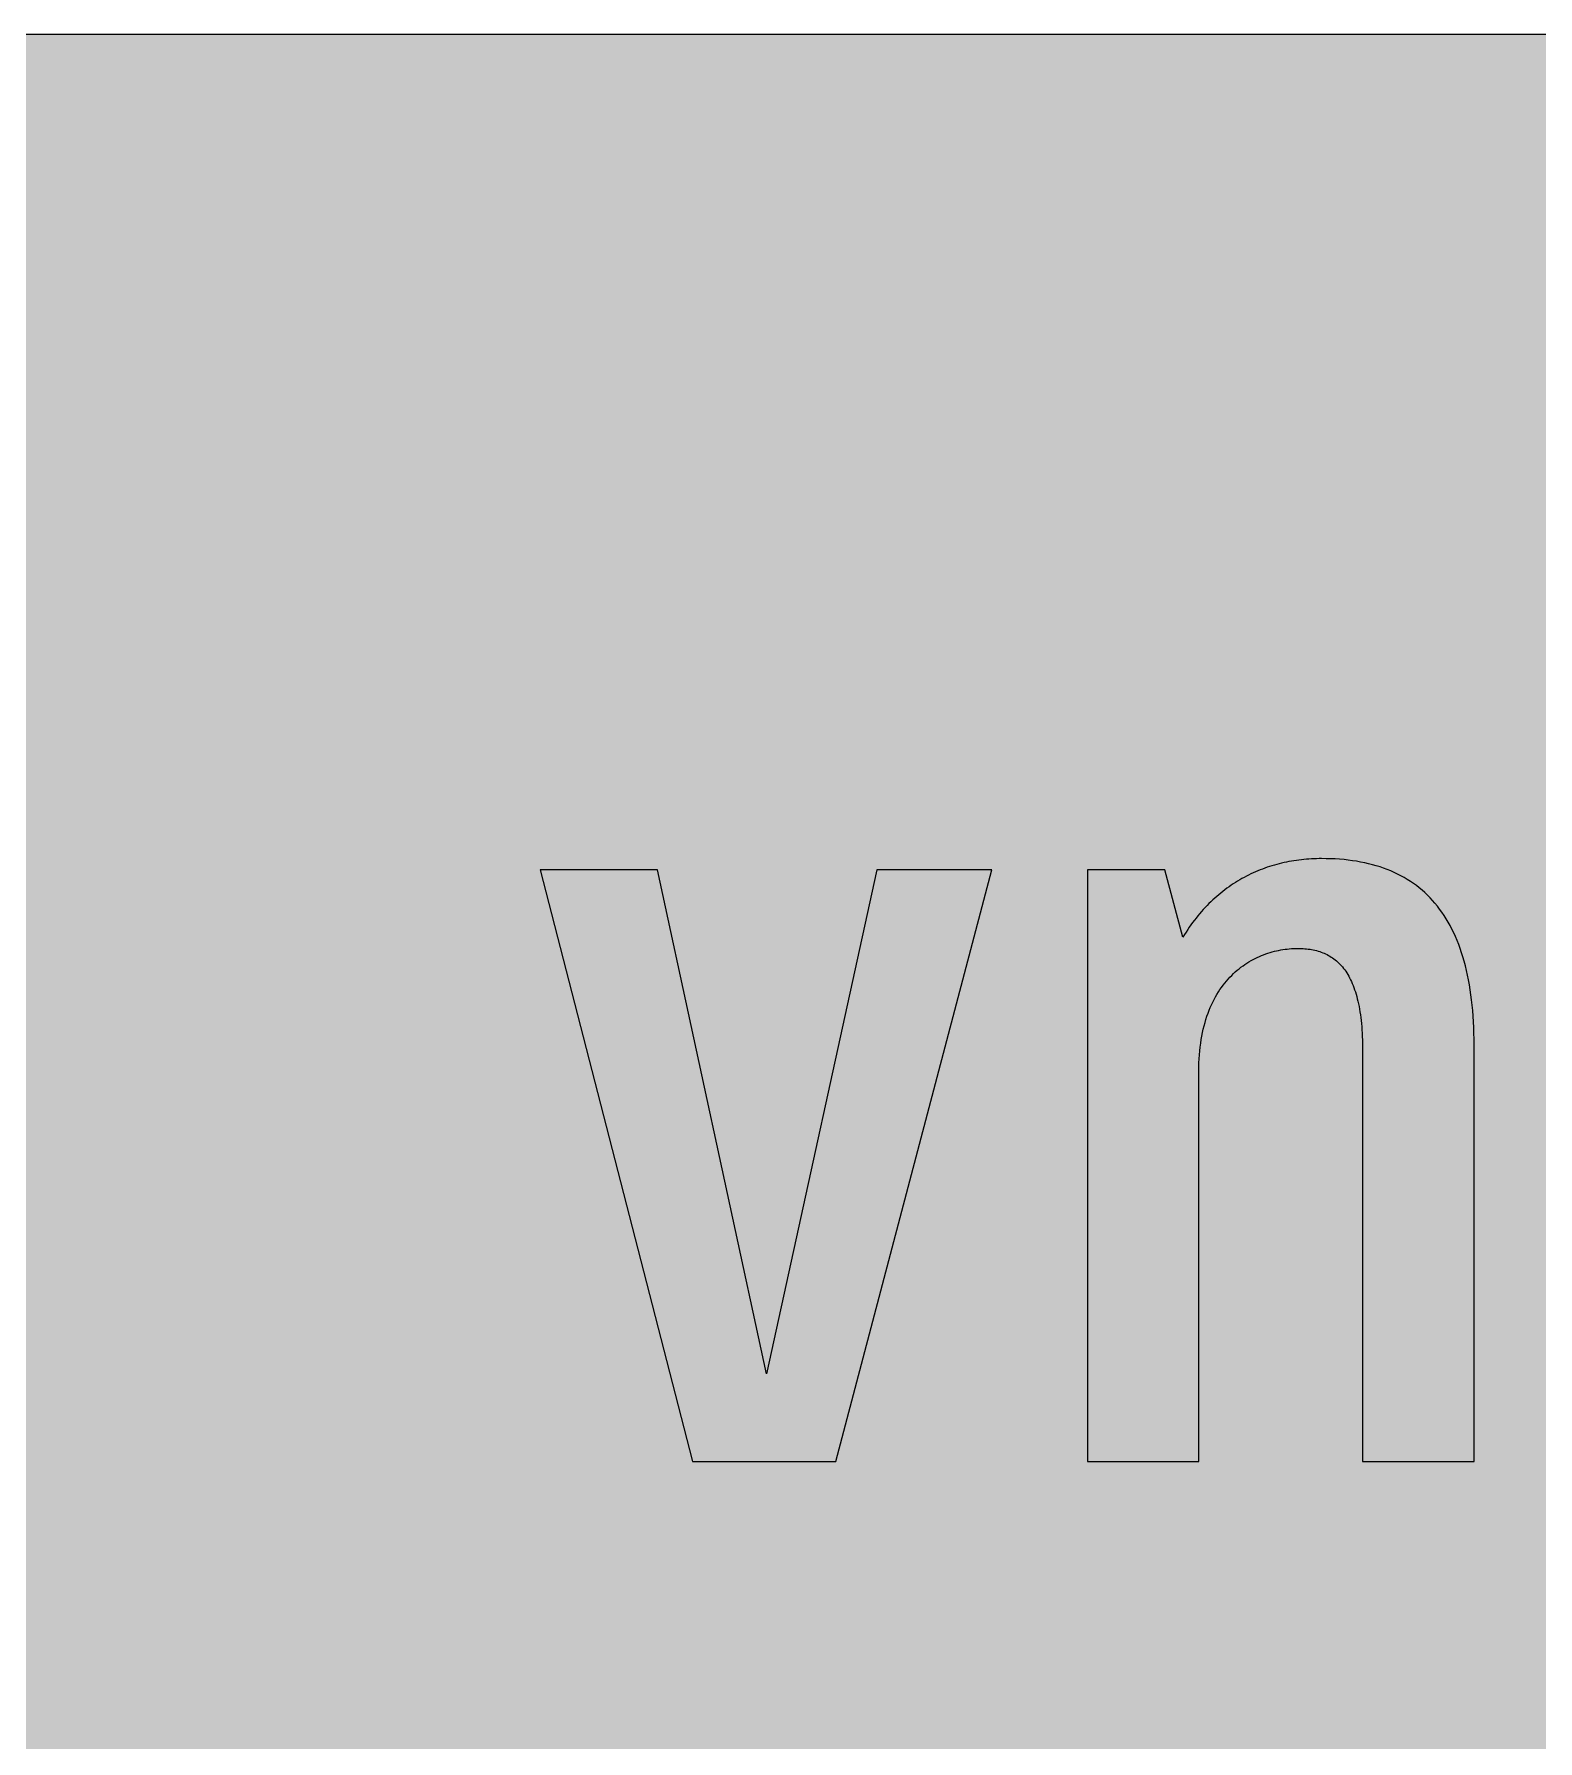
# Model space of a CAD drawing. Header units: millimetres. Extents: x 0 to 212, y 0 to 116.
# Drawn here: x 103.2 to 154.5, y 58.3 to 116.5 of the extents above; entities that cross this region are included whole.
import ezdxf

# ---------------------------------------------------------------- set-up
doc = ezdxf.new("R2010")
doc.units = ezdxf.units.MM

msp = doc.modelspace()

# ---------------------------------------------------------------- hatches: boundary and pattern name
for color, points in [(254, [(14.1633, 0.0536), (13.9878, 0.0533), (13.8125, 0.0559), (13.6373, 0.061), (13.462, 0.0686), (13.2893, 0.0787), (13.114, 0.0914), (12.9413, 0.1041), (12.7686, 0.1219), (12.5959, 0.1397), (12.4231, 0.16), (12.2504, 0.1829), (12.0777, 0.2057), (11.9075, 0.2337), (11.7373, 0.2616), (11.5672, 0.2921), (11.397, 0.3251), (11.2268, 0.3607), (11.0592, 0.3988), (10.8915, 0.4369), (10.7239, 0.4775), (10.5562, 0.5207), (10.3886, 0.5664), (10.2235, 0.6121), (10.0584, 0.6629), (9.8933, 0.7137), (9.7307, 0.7671), (9.5682, 0.8204), (9.4056, 0.8788), (9.2431, 0.9373), (9.083, 0.9982), (8.923, 1.0617), (8.763, 1.1252), (8.6055, 1.1938), (8.4455, 1.2624), (8.2906, 1.331), (8.1331, 1.4046), (7.9781, 1.4783), (7.8232, 1.5545), (7.6708, 1.6332), (7.5184, 1.7145), (7.366, 1.7958), (7.2161, 1.8796), (7.0663, 1.966), (6.919, 2.0523), (6.7716, 2.1438), (6.6243, 2.2352), (6.4795, 2.3266), (6.3348, 2.4232), (6.19, 2.5197), (6.0477, 2.6187), (5.908, 2.7178), (5.7683, 2.8194), (5.6286, 2.9235), (5.4915, 3.0302), (5.3543, 3.1369), (5.2197, 3.2461), (5.0851, 3.3579), (4.953, 3.4722), (4.8209, 3.5865), (4.6914, 3.7033), (4.5644, 3.8202), (4.4348, 3.9395), (4.3104, 4.0615), (4.1859, 4.1859), (4.0615, 4.3104), (3.9395, 4.4348), (3.8202, 4.5618), (3.7033, 4.6914), (3.5865, 4.8209), (3.4722, 4.953), (3.3579, 5.0851), (3.2487, 5.2197), (3.1369, 5.3543), (3.0302, 5.4915), (2.9235, 5.6286), (2.8194, 5.7683), (2.7178, 5.908), (2.6187, 6.0477), (2.5197, 6.19), (2.4232, 6.3348), (2.3266, 6.477), (2.2352, 6.6243), (2.1438, 6.7691), (2.0523, 6.919), (1.966, 7.0663), (1.8796, 7.2161), (1.7958, 7.366), (1.7145, 7.5184), (1.6332, 7.6708), (1.5545, 7.8232), (1.4783, 7.9781), (1.4046, 8.1331), (1.331, 8.2906), (1.2598, 8.4455), (1.1913, 8.603), (1.1252, 8.763), (1.0592, 8.923), (0.9982, 9.083), (0.9373, 9.2431), (0.8763, 9.4056), (0.8204, 9.5682), (0.7645, 9.7307), (0.7112, 9.8933), (0.6604, 10.0584), (0.6121, 10.2235), (0.5639, 10.3911), (0.5207, 10.5562), (0.4775, 10.7239), (0.4343, 10.8915), (0.3962, 11.0592), (0.3607, 11.2268), (0.3251, 11.397), (0.2921, 11.5672), (0.2616, 11.7373), (0.2311, 11.9075), (0.2057, 12.0802), (0.1803, 12.2504), (0.1575, 12.4231), (0.1372, 12.5959), (0.1194, 12.7686), (0.1041, 12.9413), (0.0889, 13.1166), (0.0787, 13.2893), (0.0686, 13.4645), (0.061, 13.6373), (0.0559, 13.8125), (0.0508, 13.9878), (0.0508, 14.163), (0.0522, 102.3592), (0.0508, 102.5322), (0.0559, 102.7074), (0.061, 102.8827), (0.0686, 103.058), (0.0787, 103.2307), (0.0889, 103.4059), (0.1041, 103.5787), (0.1194, 103.7514), (0.1372, 103.9241), (0.1575, 104.0968), (0.1803, 104.2695), (0.2057, 104.4423), (0.2311, 104.6124), (0.2616, 104.7826), (0.2921, 104.9528), (0.3251, 105.123), (0.3607, 105.2932), (0.3962, 105.4608), (0.4343, 105.6284), (0.4775, 105.7961), (0.5207, 105.9637), (0.5639, 106.1314), (0.6121, 106.2965), (0.6604, 106.4616), (0.7112, 106.6267), (0.7645, 106.7892), (0.8204, 106.9518), (0.8763, 107.1143), (0.9373, 107.2769), (0.9982, 107.4369), (1.0592, 107.5969), (1.1252, 107.757), (1.1913, 107.9144), (1.2598, 108.0745), (1.331, 108.2294), (1.4046, 108.3869), (1.4783, 108.5418), (1.5545, 108.6968), (1.6332, 108.8492), (1.7145, 109.0016), (1.7958, 109.154), (1.8796, 109.3038), (1.966, 109.4537), (2.0523, 109.601), (2.1438, 109.7483), (2.2352, 109.8956), (2.3266, 110.0404), (2.4232, 110.1852), (2.5197, 110.33), (2.6187, 110.4722), (2.7178, 110.6119), (2.8194, 110.7516), (2.9235, 110.8913), (3.0302, 111.0285), (3.1369, 111.1656), (3.2487, 111.3003), (3.3579, 111.4349), (3.4722, 111.567), (3.5865, 111.699), (3.7033, 111.8286), (3.8202, 111.9556), (3.9395, 112.0851), (4.0615, 112.2096), (4.1859, 112.334), (4.3104, 112.4585), (4.4348, 112.5804), (4.5644, 112.6998), (4.6914, 112.8166), (4.8209, 112.9335), (4.953, 113.0478), (5.0851, 113.1621), (5.2197, 113.2713), (5.3543, 113.3831), (5.4915, 113.4897), (5.6286, 113.5964), (5.7683, 113.7006), (5.908, 113.8022), (6.0477, 113.9012), (6.19, 114.0003), (6.3348, 114.0968), (6.4795, 114.1933), (6.6243, 114.2848), (6.7716, 114.3762), (6.919, 114.4676), (7.0663, 114.554), (7.2161, 114.6404), (7.366, 114.7242), (7.5184, 114.8055), (7.6708, 114.8867), (7.8232, 114.9655), (7.9781, 115.0417), (8.1331, 115.1153), (8.2906, 115.189), (8.4455, 115.2601), (8.6055, 115.3287), (8.763, 115.3947), (8.923, 115.4608), (9.083, 115.5217), (9.2431, 115.5827), (9.4056, 115.6437), (9.5682, 115.6995), (9.7307, 115.7554), (9.8933, 115.8088), (10.0584, 115.8596), (10.2235, 115.9078), (10.3886, 115.9561), (10.5562, 115.9993), (10.7239, 116.0424), (10.8915, 116.0856), (11.0592, 116.1237), (11.2268, 116.1593), (11.397, 116.1948), (11.5672, 116.2279), (11.7373, 116.2583), (11.9075, 116.2888), (12.0777, 116.3142), (12.2504, 116.3396), (12.4231, 116.3625), (12.5959, 116.3828), (12.7686, 116.4006), (12.9413, 116.4158), (13.114, 116.4311), (13.2893, 116.4412), (13.462, 116.4514), (13.6373, 116.459), (13.8125, 116.4641), (13.9878, 116.4692), (14.163, 116.4692), (197.6078, 116.4703), (197.7822, 116.4692), (197.9574, 116.4641), (198.1327, 116.459), (198.3054, 116.4514), (198.4807, 116.4412), (198.6534, 116.4311), (198.8287, 116.4158), (199.0014, 116.4006), (199.1741, 116.3828), (199.3468, 116.3625), (199.5195, 116.3396), (199.6897, 116.3142), (199.8624, 116.2888), (200.0326, 116.2583), (200.2028, 116.2279), (200.373, 116.1948), (200.5432, 116.1593), (200.7108, 116.1237), (200.8784, 116.0856), (201.0461, 116.0424), (201.2137, 115.9993), (201.3788, 115.9561), (201.5465, 115.9078), (201.7116, 115.8596), (201.8767, 115.8088), (202.0392, 115.7554), (202.2018, 115.6995), (202.3643, 115.6437), (202.5269, 115.5827), (202.6869, 115.5217), (202.8469, 115.4608), (203.007, 115.3947), (203.167, 115.3287), (203.3245, 115.2601), (203.4794, 115.189), (203.6369, 115.1153), (203.7918, 115.0417), (203.9468, 114.9655), (204.0992, 114.8867), (204.2516, 114.8055), (204.404, 114.7242), (204.5538, 114.6404), (204.7037, 114.554), (204.8535, 114.4676), (205.0009, 114.3762), (205.1456, 114.2848), (205.293, 114.1933), (205.4352, 114.0968), (205.58, 114.0003), (205.7222, 113.9012), (205.8619, 113.8022), (206.0016, 113.7006), (206.1413, 113.5964), (206.2785, 113.4897), (206.4156, 113.3831), (206.5503, 113.2713), (206.6849, 113.1621), (206.817, 113.0478), (206.949, 112.9335), (207.0786, 112.8166), (207.2081, 112.6998), (207.3351, 112.5804), (207.4596, 112.4585), (207.584, 112.334), (207.7085, 112.2096), (207.8304, 112.0851), (207.9498, 111.9556), (208.0666, 111.8286), (208.1835, 111.699), (208.2978, 111.567), (208.4121, 111.4349), (208.5238, 111.3003), (208.6331, 111.1656), (208.7397, 111.0285), (208.8464, 110.8913), (208.9506, 110.7516), (209.0522, 110.6119), (209.1512, 110.4722), (209.2503, 110.33), (209.3468, 110.1852), (209.4433, 110.0404), (209.5348, 109.8956), (209.6262, 109.7483), (209.7176, 109.601), (209.804, 109.4537), (209.8904, 109.3038), (209.9742, 109.154), (210.0555, 109.0016), (210.1367, 108.8492), (210.2155, 108.6968), (210.2917, 108.5418), (210.3653, 108.3869), (210.439, 108.2294), (210.5076, 108.0745), (210.5762, 107.9144), (210.6447, 107.757), (210.7082, 107.5969), (210.7717, 107.4369), (210.8327, 107.2769), (210.8911, 107.1143), (210.9495, 106.9518), (211.0029, 106.7892), (211.0562, 106.6267), (211.107, 106.4616), (211.1578, 106.2965), (211.2035, 106.1314), (211.2493, 105.9637), (211.2924, 105.7961), (211.3331, 105.6284), (211.3712, 105.4608), (211.4093, 105.2932), (211.4448, 105.123), (211.4779, 104.9528), (211.5083, 104.7826), (211.5363, 104.6124), (211.5642, 104.4423), (211.5871, 104.2695), (211.6099, 104.0968), (211.6303, 103.9241), (211.648, 103.7514), (211.6658, 103.5787), (211.6785, 103.4059), (211.6912, 103.2307), (211.7014, 103.058), (211.709, 102.8827), (211.7141, 102.7074), (211.7166, 102.5322), (211.7166, 102.3569), (211.7189, 14.1647), (211.7166, 13.9878), (211.7141, 13.8125), (211.709, 13.6373), (211.7014, 13.4645), (211.6912, 13.2893), (211.6785, 13.1166), (211.6658, 12.9413), (211.648, 12.7686), (211.6303, 12.5959), (211.6099, 12.4231), (211.5871, 12.2504), (211.5642, 12.0802), (211.5363, 11.9075), (211.5083, 11.7373), (211.4779, 11.5672), (211.4448, 11.397), (211.4093, 11.2268), (211.3712, 11.0592), (211.3331, 10.8915), (211.2924, 10.7239), (211.2493, 10.5562), (211.2035, 10.3911), (211.1578, 10.2235), (211.107, 10.0584), (211.0562, 9.8933), (211.0029, 9.7307), (210.9495, 9.5682), (210.8911, 9.4056), (210.8327, 9.2431), (210.7717, 9.083), (210.7082, 8.923), (210.6447, 8.763), (210.5762, 8.603), (210.5076, 8.4455), (210.439, 8.2906), (210.3653, 8.1331), (210.2917, 7.9781), (210.2155, 7.8232), (210.1367, 7.6708), (210.0555, 7.5184), (209.9742, 7.366), (209.8904, 7.2161), (209.804, 7.0663), (209.7176, 6.919), (209.6262, 6.7691), (209.5348, 6.6243), (209.4433, 6.477), (209.3468, 6.3348), (209.2503, 6.19), (209.1512, 6.0477), (209.0522, 5.908), (208.9506, 5.7683), (208.8464, 5.6286), (208.7397, 5.4915), (208.6331, 5.3543), (208.5238, 5.2197), (208.4121, 5.0851), (208.2978, 4.953), (208.1835, 4.8209), (208.0666, 4.6914), (207.9498, 4.5618), (207.8304, 4.4348), (207.7085, 4.3104), (207.584, 4.1859), (207.4596, 4.0615), (207.3351, 3.9395), (207.2081, 3.8202), (207.0786, 3.7033), (206.949, 3.5865), (206.817, 3.4722), (206.6849, 3.3579), (206.5503, 3.2461), (206.4156, 3.1369), (206.2785, 3.0302), (206.1413, 2.9235), (206.0016, 2.8194), (205.8619, 2.7178), (205.7222, 2.6187), (205.58, 2.5197), (205.4352, 2.4232), (205.293, 2.3266), (205.1456, 2.2352), (205.0009, 2.1438), (204.8535, 2.0523), (204.7037, 1.966), (204.5538, 1.8796), (204.404, 1.7958), (204.2516, 1.7145), (204.0992, 1.6332), (203.9468, 1.5545), (203.7918, 1.4783), (203.6369, 1.4046), (203.4794, 1.331), (203.3245, 1.2624), (203.167, 1.1938), (203.007, 1.1252), (202.8469, 1.0617), (202.6869, 0.9982), (202.5269, 0.9373), (202.3643, 0.8788), (202.2018, 0.8204), (202.0392, 0.7671), (201.8767, 0.7137), (201.7116, 0.6629), (201.5465, 0.6121), (201.3788, 0.5664), (201.2137, 0.5207), (201.0461, 0.4775), (200.8784, 0.4369), (200.7108, 0.3988), (200.5432, 0.3607), (200.373, 0.3251), (200.2028, 0.2921), (200.0326, 0.2616), (199.8624, 0.2337), (199.6897, 0.2057), (199.5195, 0.1829), (199.3468, 0.16), (199.1741, 0.1397), (199.0014, 0.1219), (198.8287, 0.1041), (198.6534, 0.0914), (198.4807, 0.0787), (198.3054, 0.0686), (198.1327, 0.061), (197.9574, 0.0559), (197.7822, 0.0533), (197.6069, 0.0533)]), (59, [(135.8251, 87.9655), (131.9057, 87.9655), (128.1409, 70.7743), (124.4163, 87.9655), (120.4186, 87.9655), (125.6192, 67.787), (130.5084, 67.787)]), (59, [(152.2786, 67.787), (152.2786, 81.9887), (152.2755, 82.1919), (152.273, 82.3951), (152.2654, 82.5932), (152.2552, 82.7888), (152.2451, 82.9793), (152.2298, 83.1672), (152.212, 83.3501), (152.1917, 83.5304), (152.1689, 83.7082), (152.146, 83.881), (152.1181, 84.0511), (152.0876, 84.2162), (152.0546, 84.3813), (152.019, 84.5388), (151.9809, 84.6963), (151.9403, 84.8487), (151.8971, 84.996), (151.8514, 85.1433), (151.8031, 85.2856), (151.7523, 85.4227), (151.699, 85.5599), (151.6405, 85.692), (151.5821, 85.819), (151.5212, 85.946), (151.4577, 86.0679), (151.3916, 86.1847), (151.323, 86.3016), (151.2519, 86.4133), (151.1783, 86.5226), (151.1021, 86.6267), (151.0233, 86.7283), (150.942, 86.8274), (150.8608, 86.9239), (150.7744, 87.0153), (150.6855, 87.1068), (150.5941, 87.1906), (150.5001, 87.2744), (150.4061, 87.3531), (150.307, 87.4319), (150.2054, 87.503), (150.1038, 87.5741), (149.9972, 87.6402), (149.8905, 87.7062), (149.7787, 87.7672), (149.667, 87.823), (149.5501, 87.8789), (149.4333, 87.9297), (149.3139, 87.978), (149.192, 88.0237), (149.0675, 88.0669), (148.9405, 88.1075), (148.811, 88.1431), (148.6789, 88.1761), (148.5443, 88.2066), (148.4071, 88.2345), (148.27, 88.2599), (148.1277, 88.2802), (147.9855, 88.3006), (147.8407, 88.3158), (147.6908, 88.3285), (147.541, 88.3387), (147.3886, 88.3463), (147.2336, 88.3488), (147.0762, 88.3514), (146.9898, 88.3514), (146.9034, 88.3488), (146.8145, 88.3463), (146.7282, 88.3412), (146.6418, 88.3361), (146.5555, 88.3285), (146.4716, 88.3209), (146.3853, 88.3133), (146.2989, 88.3031), (146.2151, 88.2904), (146.1287, 88.2777), (146.0449, 88.265), (145.9611, 88.2472), (145.8773, 88.232), (145.7935, 88.2142), (145.7096, 88.1939), (145.6284, 88.1736), (145.5445, 88.1532), (145.4633, 88.1304), (145.382, 88.105), (145.2982, 88.0796), (145.2194, 88.0542), (145.1381, 88.0237), (145.0569, 87.9958), (144.9781, 87.9653), (144.8994, 87.9323), (144.8206, 87.8992), (144.7419, 87.8637), (144.6632, 87.8281), (144.587, 87.79), (144.5108, 87.7519), (144.4346, 87.7113), (144.3584, 87.6706), (144.2822, 87.6275), (144.2085, 87.5817), (144.1348, 87.536), (144.0612, 87.4903), (143.9875, 87.442), (143.9164, 87.3912), (143.8453, 87.3404), (143.7742, 87.2871), (143.703, 87.2338), (143.6345, 87.1779), (143.5659, 87.1195), (143.4973, 87.061), (143.4287, 87.0026), (143.3627, 86.9417), (143.2966, 86.8782), (143.2306, 86.8147), (143.1671, 86.7486), (143.1011, 86.6826), (143.0376, 86.614), (142.9766, 86.5429), (142.9156, 86.4718), (142.8547, 86.3981), (142.7937, 86.3244), (142.7353, 86.2482), (142.6769, 86.1695), (142.6185, 86.0908), (142.5626, 86.012), (142.5067, 85.9282), (142.4508, 85.8444), (142.3975, 85.7606), (142.3441, 85.6742), (141.7228, 87.9655), (139.084, 87.9655), (139.084, 67.787), (142.8873, 67.787), (142.8873, 81.0958), (142.8877, 81.2394), (142.8902, 81.3841), (142.8979, 81.5238), (142.908, 81.661), (142.9182, 81.7931), (142.9334, 81.9252), (142.9512, 82.0522), (142.969, 82.1766), (142.9893, 82.2985), (143.0147, 82.4179), (143.0401, 82.5348), (143.068, 82.6491), (143.0985, 82.7608), (143.1315, 82.8675), (143.1646, 82.9742), (143.2001, 83.0758), (143.2382, 83.1774), (143.2789, 83.2739), (143.3195, 83.3679), (143.3652, 83.4593), (143.4084, 83.5508), (143.4567, 83.6371), (143.5049, 83.7209), (143.5557, 83.8022), (143.6065, 83.8835), (143.6599, 83.9597), (143.7157, 84.0334), (143.7716, 84.1045), (143.8275, 84.1756), (143.8859, 84.2416), (143.9469, 84.3077), (144.0078, 84.3686), (144.0688, 84.4296), (144.1323, 84.488), (144.1958, 84.5439), (144.2618, 84.5972), (144.3253, 84.648), (144.3939, 84.6988), (144.46, 84.7446), (144.5285, 84.7903), (144.5971, 84.8309), (144.6682, 84.8716), (144.7368, 84.9122), (144.8079, 84.9478), (144.8791, 84.9833), (144.9527, 85.0138), (145.0238, 85.0443), (145.0975, 85.0748), (145.1686, 85.1002), (145.2423, 85.1256), (145.3159, 85.1484), (145.3896, 85.1687), (145.4633, 85.1891), (145.5369, 85.2068), (145.608, 85.2221), (145.6817, 85.2348), (145.7554, 85.2475), (145.829, 85.2576), (145.9027, 85.2678), (145.9738, 85.2729), (146.0475, 85.2805), (146.1186, 85.283), (146.1922, 85.2856), (146.2634, 85.2856), (146.3243, 85.2856), (146.3853, 85.2856), (146.4437, 85.2805), (146.5047, 85.278), (146.5631, 85.2729), (146.6215, 85.2653), (146.6799, 85.2576), (146.7358, 85.2475), (146.7917, 85.2373), (146.8476, 85.2246), (146.9009, 85.2119), (146.9568, 85.1967), (147.0101, 85.1814), (147.0609, 85.1637), (147.1143, 85.1433), (147.1651, 85.123), (147.2133, 85.1002), (147.2641, 85.0773), (147.3124, 85.0519), (147.3606, 85.024), (147.4064, 84.9935), (147.4521, 84.963), (147.4978, 84.9325), (147.541, 84.897), (147.5842, 84.8614), (147.6273, 84.8233), (147.668, 84.7852), (147.7086, 84.742), (147.7493, 84.6988), (147.7874, 84.6557), (147.8255, 84.6074), (147.8636, 84.5591), (147.8991, 84.5083), (147.9347, 84.455), (147.9677, 84.3991), (148.0007, 84.3432), (148.0312, 84.2823), (148.0642, 84.2213), (148.0922, 84.1578), (148.1226, 84.0918), (148.1506, 84.0232), (148.176, 83.9546), (148.2014, 83.881), (148.2268, 83.8073), (148.2496, 83.7311), (148.2725, 83.6498), (148.2928, 83.5685), (148.3131, 83.4847), (148.3335, 83.3984), (148.3512, 83.3095), (148.3665, 83.218), (148.3817, 83.124), (148.397, 83.0275), (148.4097, 82.9285), (148.4224, 82.8269), (148.4325, 82.7227), (148.4427, 82.616), (148.4503, 82.5068), (148.4579, 82.3951), (148.463, 82.2808), (148.4681, 82.1639), (148.4706, 82.042), (148.4732, 81.9201), (148.4732, 81.7931), (148.4753, 67.787)])]:
    msp.add_hatch(color=color).paths.add_polyline_path(points)
h = msp.add_hatch(color=59)
h.paths.add_polyline_path([(14.1633, 3.5814), (13.8887, 3.5839), (13.6169, 3.5941), (13.3477, 3.6119), (13.081, 3.6347), (12.8143, 3.6652), (12.5501, 3.7008), (12.2885, 3.7465), (12.0294, 3.7948), (11.7729, 3.8506), (11.5164, 3.9141), (11.2649, 3.9827), (11.016, 4.0564), (10.7671, 4.1351), (10.5232, 4.2215), (10.2819, 4.3129), (10.0432, 4.412), (9.8069, 4.5161), (9.5733, 4.6228), (9.3447, 4.7371), (9.1186, 4.8565), (8.8951, 4.9809), (8.6741, 5.113), (8.4582, 5.2476), (8.2448, 5.3873), (8.0366, 5.5321), (7.8308, 5.682), (7.6276, 5.8369), (7.4295, 5.9969), (7.2365, 6.1595), (7.046, 6.3297), (6.8605, 6.5024), (6.6777, 6.6802), (6.5024, 6.8605), (6.3271, 7.046), (6.1595, 7.2365), (5.9969, 7.432), (5.8369, 7.6302), (5.682, 7.8308), (5.5321, 8.0366), (5.3873, 8.2448), (5.2451, 8.4582), (5.1105, 8.6741), (4.9809, 8.8951), (4.8565, 9.1186), (4.7371, 9.3447), (4.6228, 9.5758), (4.5136, 9.8069), (4.4094, 10.0432), (4.3129, 10.2819), (4.2215, 10.5232), (4.1351, 10.7696), (4.0538, 11.016), (3.9802, 11.2649), (3.9116, 11.5189), (3.8506, 11.7729), (3.7948, 12.0294), (3.744, 12.2911), (3.7008, 12.5527), (3.6627, 12.8143), (3.6322, 13.081), (3.6093, 13.3502), (3.5916, 13.6195), (3.5814, 13.8913), (3.5789, 14.163), (3.58, 102.3592), (3.5814, 102.6312), (3.5916, 102.903), (3.6093, 103.1723), (3.6322, 103.439), (3.6627, 103.7057), (3.7008, 103.9698), (3.744, 104.2314), (3.7948, 104.4905), (3.8506, 104.7471), (3.9116, 105.0036), (3.9802, 105.2551), (4.0538, 105.504), (4.1351, 105.7529), (4.2215, 105.9967), (4.3129, 106.238), (4.4094, 106.4768), (4.5136, 106.713), (4.6228, 106.9467), (4.7371, 107.1753), (4.8565, 107.4014), (4.9809, 107.6249), (5.1105, 107.8459), (5.2451, 108.0618), (5.3873, 108.2751), (5.5321, 108.4834), (5.682, 108.6891), (5.8369, 108.8923), (5.9969, 109.0905), (6.1595, 109.2835), (6.3271, 109.474), (6.5024, 109.6594), (6.6777, 109.8423), (6.8605, 110.0176), (7.046, 110.1928), (7.2365, 110.3605), (7.4295, 110.523), (7.6276, 110.683), (7.8308, 110.838), (8.0366, 110.9878), (8.2448, 111.1326), (8.4582, 111.2749), (8.6741, 111.4095), (8.8951, 111.539), (9.1186, 111.6635), (9.3447, 111.7829), (9.5733, 111.8972), (9.8069, 112.0064), (10.0432, 112.1105), (10.2819, 112.207), (10.5232, 112.2985), (10.7671, 112.3848), (11.016, 112.4661), (11.2649, 112.5398), (11.5164, 112.6084), (11.7729, 112.6693), (12.0294, 112.7252), (12.2885, 112.776), (12.5501, 112.8192), (12.8143, 112.8573), (13.081, 112.8878), (13.3477, 112.9106), (13.6169, 112.9284), (13.8887, 112.9386), (14.163, 112.9411), (197.6078, 112.9425), (197.8787, 112.9386), (198.1505, 112.9284), (198.4197, 112.9106), (198.689, 112.8878), (198.9557, 112.8573), (199.2173, 112.8192), (199.4789, 112.776), (199.7405, 112.7252), (199.9971, 112.6693), (200.2511, 112.6084), (200.5051, 112.5398), (200.754, 112.4661), (201.0004, 112.3848), (201.2467, 112.2985), (201.488, 112.207), (201.7268, 112.1105), (201.963, 112.0064), (202.1942, 111.8972), (202.4253, 111.7829), (202.6514, 111.6635), (202.8749, 111.539), (203.0959, 111.4095), (203.3118, 111.2749), (203.5251, 111.1326), (203.7334, 110.9878), (203.9391, 110.838), (204.1398, 110.683), (204.3379, 110.523), (204.5335, 110.3605), (204.724, 110.1928), (204.9094, 110.0176), (205.0898, 109.8423), (205.2676, 109.6594), (205.4403, 109.474), (205.6105, 109.2835), (205.773, 109.0905), (205.933, 108.8923), (206.088, 108.6891), (206.2378, 108.4834), (206.3826, 108.2751), (206.5223, 108.0618), (206.6569, 107.8459), (206.789, 107.6249), (206.9135, 107.4014), (207.0329, 107.1753), (207.1472, 106.9467), (207.2538, 106.713), (207.358, 106.4768), (207.457, 106.238), (207.5485, 105.9967), (207.6348, 105.7529), (207.7136, 105.504), (207.7872, 105.2551), (207.8558, 105.0036), (207.9193, 104.7471), (207.9752, 104.4905), (208.0235, 104.2314), (208.0692, 103.9698), (208.1047, 103.7057), (208.1352, 103.439), (208.1581, 103.1723), (208.1759, 102.903), (208.186, 102.6312), (208.1911, 102.3569), (208.1911, 14.1647), (208.186, 13.8913), (208.1759, 13.6195), (208.1581, 13.3502), (208.1352, 13.081), (208.1047, 12.8143), (208.0692, 12.5527), (208.0235, 12.2911), (207.9752, 12.0294), (207.9193, 11.7729), (207.8558, 11.5189), (207.7872, 11.2649), (207.7136, 11.016), (207.6348, 10.7696), (207.5485, 10.5232), (207.457, 10.2819), (207.358, 10.0432), (207.2538, 9.8069), (207.1472, 9.5758), (207.0329, 9.3447), (206.9135, 9.1186), (206.789, 8.8951), (206.6569, 8.6741), (206.5223, 8.4582), (206.3826, 8.2448), (206.2378, 8.0366), (206.088, 7.8308), (205.933, 7.6302), (205.773, 7.432), (205.6105, 7.2365), (205.4403, 7.046), (205.2676, 6.8605), (205.0898, 6.6802), (204.9094, 6.5024), (204.724, 6.3297), (204.5335, 6.1595), (204.3379, 5.9969), (204.1398, 5.8369), (203.9391, 5.682), (203.7334, 5.5321), (203.5251, 5.3873), (203.3118, 5.2476), (203.0959, 5.113), (202.8749, 4.9809), (202.6514, 4.8565), (202.4253, 4.7371), (202.1942, 4.6228), (201.963, 4.5161), (201.7268, 4.412), (201.488, 4.3129), (201.2467, 4.2215), (201.0004, 4.1351), (200.754, 4.0564), (200.5051, 3.9827), (200.2511, 3.9141), (199.9971, 3.8506), (199.7405, 3.7948), (199.4789, 3.7465), (199.2173, 3.7008), (198.9557, 3.6652), (198.689, 3.6347), (198.4197, 3.6119), (198.1505, 3.5941), (197.8787, 3.5839), (197.6069, 3.5789)])
h.paths.add_polyline_path([(14.1633, 8.8731), (14.0259, 8.8748), (13.8887, 8.8798), (13.7541, 8.8875), (13.622, 8.9002), (13.4874, 8.9154), (13.3553, 8.9332), (13.2258, 8.9535), (13.0962, 8.9789), (12.9667, 9.0068), (12.8397, 9.0373), (12.7127, 9.0729), (12.5882, 9.1084), (12.4663, 9.1491), (12.3419, 9.1923), (12.2225, 9.238), (12.1031, 9.2888), (11.9837, 9.3396), (11.8694, 9.3929), (11.7526, 9.4513), (11.6408, 9.5098), (11.5291, 9.5733), (11.4198, 9.6368), (11.3106, 9.7053), (11.2039, 9.7765), (11.0998, 9.8476), (10.9957, 9.9238), (10.8966, 10), (10.7975, 10.0787), (10.6985, 10.1625), (10.6045, 10.2464), (10.5105, 10.3327), (10.4216, 10.4216), (10.3327, 10.5131), (10.2464, 10.6045), (10.16, 10.701), (10.0787, 10.7975), (10, 10.8966), (9.9212, 10.9982), (9.8476, 11.0998), (9.7739, 11.2039), (9.7053, 11.3106), (9.6368, 11.4198), (9.5707, 11.5291), (9.5098, 11.6408), (9.4488, 11.7551), (9.3929, 11.8694), (9.337, 11.9863), (9.2862, 12.1031), (9.238, 12.2225), (9.1923, 12.3444), (9.1491, 12.4663), (9.1084, 12.5908), (9.0703, 12.7152), (9.0373, 12.8397), (9.0068, 12.9692), (8.9789, 13.0962), (8.9535, 13.2258), (8.9306, 13.3579), (8.9129, 13.4899), (8.8976, 13.622), (8.8849, 13.7566), (8.8773, 13.8913), (8.8722, 14.0259), (8.8697, 14.163), (8.8717, 102.3592), (8.8722, 102.4941), (8.8773, 102.6312), (8.8849, 102.7659), (8.8976, 102.8979), (8.9129, 103.0326), (8.9306, 103.1646), (8.9535, 103.2942), (8.9789, 103.4237), (9.0068, 103.5533), (9.0373, 103.6803), (9.0703, 103.8073), (9.1084, 103.9317), (9.1491, 104.0536), (9.1923, 104.1781), (9.238, 104.2975), (9.2862, 104.4169), (9.337, 104.5362), (9.3929, 104.6505), (9.4488, 104.7674), (9.5098, 104.8791), (9.5707, 104.9909), (9.6368, 105.1001), (9.7053, 105.2093), (9.7739, 105.316), (9.8476, 105.4202), (9.9212, 105.5243), (10, 105.6234), (10.0787, 105.7224), (10.16, 105.8215), (10.2464, 105.9155), (10.3327, 106.0094), (10.4216, 106.0983), (10.5105, 106.1872), (10.6045, 106.2736), (10.6985, 106.36), (10.7975, 106.4412), (10.8966, 106.52), (10.9957, 106.5987), (11.0998, 106.6724), (11.2039, 106.746), (11.3106, 106.8146), (11.4198, 106.8832), (11.5291, 106.9492), (11.6408, 107.0102), (11.7526, 107.0712), (11.8694, 107.127), (11.9837, 107.1829), (12.1031, 107.2337), (12.2225, 107.282), (12.3419, 107.3277), (12.4663, 107.3709), (12.5882, 107.4115), (12.7127, 107.4496), (12.8397, 107.4826), (12.9667, 107.5131), (13.0962, 107.5411), (13.2258, 107.5665), (13.3553, 107.5893), (13.4874, 107.6071), (13.622, 107.6223), (13.7541, 107.635), (13.8887, 107.6427), (14.0259, 107.6477), (14.163, 107.6503), (197.6078, 107.6508), (197.7441, 107.6477), (197.8787, 107.6427), (198.0133, 107.635), (198.1479, 107.6223), (198.28, 107.6071), (198.4121, 107.5893), (198.5442, 107.5665), (198.6737, 107.5411), (198.8007, 107.5131), (198.9303, 107.4826), (199.0547, 107.4496), (199.1792, 107.4115), (199.3036, 107.3709), (199.4256, 107.3277), (199.5475, 107.282), (199.6669, 107.2337), (199.7837, 107.1829), (199.9005, 107.127), (200.0148, 107.0712), (200.1291, 107.0102), (200.2409, 106.9492), (200.3501, 106.8832), (200.4593, 106.8146), (200.566, 106.746), (200.6702, 106.6724), (200.7718, 106.5987), (200.8734, 106.52), (200.9724, 106.4412), (201.0689, 106.36), (201.1655, 106.2736), (201.2569, 106.1872), (201.3483, 106.0983), (201.4372, 106.0094), (201.5236, 105.9155), (201.6074, 105.8215), (201.6912, 105.7224), (201.77, 105.6234), (201.8462, 105.5243), (201.9224, 105.4202), (201.9935, 105.316), (202.0646, 105.2093), (202.1332, 105.1001), (202.1967, 104.9909), (202.2602, 104.8791), (202.3186, 104.7674), (202.377, 104.6505), (202.4304, 104.5362), (202.4812, 104.4169), (202.532, 104.2975), (202.5777, 104.1781), (202.6209, 104.0536), (202.6615, 103.9317), (202.6971, 103.8073), (202.7326, 103.6803), (202.7631, 103.5533), (202.7911, 103.4237), (202.8165, 103.2942), (202.8368, 103.1646), (202.8546, 103.0326), (202.8698, 102.8979), (202.8825, 102.7659), (202.8901, 102.6312), (202.8952, 102.4941), (202.8977, 102.3569), (202.8994, 14.1647), (202.8952, 14.0259), (202.8901, 13.8913), (202.8825, 13.7566), (202.8698, 13.622), (202.8546, 13.4899), (202.8368, 13.3579), (202.8165, 13.2258), (202.7911, 13.0962), (202.7631, 12.9692), (202.7326, 12.8397), (202.6971, 12.7152), (202.6615, 12.5908), (202.6209, 12.4663), (202.5777, 12.3444), (202.532, 12.2225), (202.4812, 12.1031), (202.4304, 11.9863), (202.377, 11.8694), (202.3186, 11.7551), (202.2602, 11.6408), (202.1967, 11.5291), (202.1332, 11.4198), (202.0646, 11.3106), (201.9935, 11.2039), (201.9224, 11.0998), (201.8462, 10.9982), (201.77, 10.8966), (201.6912, 10.7975), (201.6074, 10.701), (201.5236, 10.6045), (201.4372, 10.5131), (201.3483, 10.4216), (201.2569, 10.3327), (201.1655, 10.2464), (201.0689, 10.1625), (200.9724, 10.0787), (200.8734, 10), (200.7718, 9.9238), (200.6702, 9.8476), (200.566, 9.7765), (200.4593, 9.7053), (200.3501, 9.6368), (200.2409, 9.5733), (200.1291, 9.5098), (200.0148, 9.4513), (199.9005, 9.3929), (199.7837, 9.3396), (199.6669, 9.2888), (199.5475, 9.238), (199.4256, 9.1923), (199.3036, 9.1491), (199.1792, 9.1084), (199.0547, 9.0729), (198.9303, 9.0373), (198.8007, 9.0068), (198.6737, 8.9789), (198.5442, 8.9535), (198.4121, 8.9332), (198.28, 8.9154), (198.1479, 8.9002), (198.0133, 8.8875), (197.8787, 8.8798), (197.7441, 8.8748), (197.6069, 8.8722)], flags=16)
h = msp.add_hatch(color=59)
h.paths.add_polyline_path([(118.0123, 76.5951), (118.0123, 78.807), (118.0109, 79.0905), (118.0059, 79.3725), (118.0008, 79.6493), (117.9906, 79.9236), (117.9805, 80.1929), (117.9678, 80.457), (117.95, 80.7187), (117.9322, 80.9752), (117.9093, 81.2292), (117.8865, 81.4781), (117.8585, 81.722), (117.8281, 81.9633), (117.795, 82.1995), (117.7595, 82.4332), (117.7214, 82.6592), (117.6807, 82.8827), (117.6376, 83.1037), (117.5893, 83.3196), (117.5385, 83.5304), (117.4852, 83.7362), (117.4293, 83.9394), (117.3683, 84.1375), (117.3048, 84.3305), (117.2388, 84.521), (117.1702, 84.7065), (117.0965, 84.8868), (117.0229, 85.0621), (116.9416, 85.2348), (116.8603, 85.4024), (116.774, 85.565), (116.6825, 85.7225), (116.5911, 85.8774), (116.4946, 86.0273), (116.393, 86.172), (116.2888, 86.3117), (116.1821, 86.4489), (116.0704, 86.581), (115.9561, 86.708), (115.8367, 86.8299), (115.7122, 86.9467), (115.5878, 87.061), (115.4557, 87.1703), (115.3211, 87.2719), (115.1839, 87.3709), (115.0417, 87.4674), (114.8944, 87.5563), (114.7445, 87.6427), (114.5896, 87.7214), (114.4321, 87.7976), (114.2695, 87.8688), (114.1019, 87.9348), (113.9317, 87.9958), (113.7564, 88.0516), (113.5761, 88.105), (113.3907, 88.1507), (113.2027, 88.1913), (113.0097, 88.2294), (112.8116, 88.2625), (112.6109, 88.2879), (112.4026, 88.3107), (112.1918, 88.3285), (111.9759, 88.3412), (111.7575, 88.3488), (111.5314, 88.3514), (111.3104, 88.3488), (111.092, 88.3412), (110.8786, 88.3285), (110.6678, 88.3133), (110.4595, 88.2904), (110.2563, 88.2625), (110.0582, 88.232), (109.8626, 88.1939), (109.6696, 88.1532), (109.4816, 88.105), (109.2987, 88.0542), (109.1184, 87.9983), (108.9406, 87.9348), (108.7679, 87.8688), (108.5977, 87.7951), (108.4326, 87.7189), (108.27, 87.6351), (108.1126, 87.5462), (107.9576, 87.4547), (107.8052, 87.3557), (107.6579, 87.2515), (107.5131, 87.1423), (107.3734, 87.028), (107.2363, 86.9086), (107.1016, 86.7842), (106.9721, 86.6546), (106.8476, 86.5175), (106.7232, 86.3752), (106.6038, 86.2305), (106.4895, 86.0781), (106.3777, 85.9206), (106.2685, 85.7555), (106.1618, 85.5878), (106.0602, 85.4126), (105.9637, 85.2348), (105.8697, 85.0494), (105.7783, 84.8563), (105.6894, 84.6607), (105.6056, 84.4575), (105.5243, 84.2493), (105.4456, 84.0359), (105.3719, 83.8175), (105.3008, 83.5914), (105.2347, 83.3603), (105.1712, 83.124), (105.1103, 82.8802), (105.0519, 82.6313), (104.9985, 82.3773), (104.9477, 82.1157), (104.902, 81.849), (104.8588, 81.5772), (104.8182, 81.3003), (104.7801, 81.0158), (104.7445, 80.7237), (104.714, 80.4291), (104.6886, 80.1268), (104.6632, 79.817), (104.6429, 79.5045), (104.6251, 79.182), (104.6099, 78.8568), (104.5997, 78.5241), (104.5921, 78.1837), (104.587, 77.8383), (104.5845, 77.4878), (104.587, 77.0992), (104.5947, 76.7207), (104.6099, 76.3524), (104.6277, 75.9917), (104.6505, 75.6412), (104.681, 75.3008), (104.714, 74.9706), (104.7521, 74.6455), (104.7953, 74.3331), (104.8436, 74.0283), (104.8969, 73.7311), (104.9528, 73.4441), (105.0163, 73.1647), (105.0823, 72.8929), (105.1509, 72.6288), (105.2271, 72.3748), (105.3059, 72.1258), (105.3871, 71.8871), (105.4735, 71.6559), (105.5649, 71.4324), (105.6589, 71.2165), (105.758, 71.0057), (105.8596, 70.805), (105.9637, 70.6095), (106.0729, 70.424), (106.1847, 70.2437), (106.299, 70.0684), (106.4184, 69.9008), (106.5403, 69.7408), (106.6648, 69.5884), (106.7918, 69.4411), (106.9238, 69.2988), (107.0559, 69.1642), (107.1931, 69.0347), (107.3302, 68.9102), (107.4725, 68.7934), (107.6147, 68.6816), (107.762, 68.5749), (107.9094, 68.4759), (108.0592, 68.3793), (108.2116, 68.2879), (108.3666, 68.2041), (108.524, 68.1228), (108.6815, 68.0491), (108.8415, 67.978), (109.0041, 67.912), (109.1667, 67.851), (109.3318, 67.7951), (109.4994, 67.7418), (109.667, 67.6935), (109.8347, 67.6504), (110.0049, 67.6097), (110.1776, 67.5742), (110.3503, 67.5411), (110.523, 67.5132), (110.6983, 67.4878), (110.8735, 67.4649), (111.0488, 67.4472), (111.2241, 67.4294), (111.4019, 67.4192), (111.5797, 67.4091), (111.7575, 67.4014), (111.9353, 67.3989), (112.1131, 67.3964), (112.2121, 67.3964), (112.3137, 67.3989), (112.4128, 67.4014), (112.5144, 67.4065), (112.6134, 67.4116), (112.7125, 67.4167), (112.8116, 67.4243), (112.9106, 67.4319), (113.0122, 67.4395), (113.1113, 67.4497), (113.2078, 67.4624), (113.3069, 67.4726), (113.4059, 67.4853), (113.505, 67.498), (113.6015, 67.5132), (113.7006, 67.5284), (113.7971, 67.5437), (113.8936, 67.5615), (113.9901, 67.5792), (114.0866, 67.597), (114.1806, 67.6148), (114.2771, 67.6351), (114.3711, 67.6554), (114.4651, 67.6783), (114.5591, 67.6986), (114.6531, 67.7215), (114.7445, 67.7443), (114.8359, 67.7672), (114.9274, 67.7926), (115.0188, 67.8155), (115.1077, 67.8409), (115.1992, 67.8663), (115.2881, 67.8942), (115.3744, 67.9196), (115.4633, 67.9475), (115.5497, 67.9755), (115.636, 68.0034), (115.7199, 68.0314), (115.8037, 68.0593), (115.8875, 68.0872), (115.9713, 68.1177), (116.0526, 68.1482), (116.1339, 68.1761), (116.2126, 68.2066), (116.2914, 68.2371), (116.3701, 68.2676), (116.4463, 68.2981), (116.5225, 68.3311), (116.5962, 68.3616), (116.6724, 68.392), (116.7435, 68.4225), (116.8146, 68.4555), (116.8857, 68.486), (116.9568, 68.519), (117.0254, 68.5495), (117.0915, 68.5825), (117.1575, 68.613), (117.2235, 68.646), (117.287, 68.6765), (117.348, 68.707), (117.409, 68.74), (117.4699, 68.7705), (117.5283, 68.801), (117.5842, 68.8315), (116.4608, 71.6675), (116.393, 71.6331), (116.3244, 71.6026), (116.2583, 71.5696), (116.1898, 71.5391), (116.1237, 71.5086), (116.0577, 71.4781), (115.9891, 71.4477), (115.9231, 71.4197), (115.857, 71.3892), (115.7884, 71.3613), (115.7224, 71.3334), (115.6564, 71.3054), (115.5903, 71.28), (115.5243, 71.2521), (115.4582, 71.2267), (115.3922, 71.2013), (115.3262, 71.1759), (115.2601, 71.153), (115.1941, 71.1276), (115.128, 71.1048), (115.062, 71.0819), (114.996, 71.059), (114.9299, 71.0362), (114.8639, 71.0159), (114.8004, 70.993), (114.7343, 70.9727), (114.6683, 70.9524), (114.6048, 70.9346), (114.5388, 70.9143), (114.4727, 70.8965), (114.4092, 70.8787), (114.3457, 70.8609), (114.2797, 70.8431), (114.2162, 70.8279), (114.1501, 70.8101), (114.0866, 70.7949), (114.0231, 70.7796), (113.9596, 70.7669), (113.8961, 70.7517), (113.8326, 70.739), (113.7691, 70.7263), (113.7056, 70.7136), (113.6421, 70.7009), (113.5786, 70.6907), (113.5151, 70.6806), (113.4516, 70.6704), (113.3907, 70.6603), (113.3272, 70.6501), (113.2637, 70.6425), (113.2027, 70.6349), (113.1392, 70.6272), (113.0783, 70.6196), (113.0173, 70.612), (112.9538, 70.6069), (112.8928, 70.6018), (112.8319, 70.5968), (112.7709, 70.5917), (112.71, 70.5891), (112.649, 70.5866), (112.588, 70.5841), (112.5271, 70.5815), (112.4661, 70.579), (112.4052, 70.579), (112.3467, 70.579), (112.2451, 70.579), (112.1435, 70.579), (112.0445, 70.5815), (111.9454, 70.5841), (111.8464, 70.5866), (111.7498, 70.5917), (111.6533, 70.5968), (111.5593, 70.6044), (111.4654, 70.612), (111.3714, 70.6222), (111.2774, 70.6323), (111.186, 70.645), (111.0971, 70.6603), (111.0082, 70.6755), (110.9193, 70.6958), (110.8329, 70.7161), (110.7465, 70.739), (110.6627, 70.7644), (110.5789, 70.7949), (110.4951, 70.8254), (110.4163, 70.8584), (110.3351, 70.8965), (110.2563, 70.9346), (110.1801, 70.9778), (110.1039, 71.0235), (110.0277, 71.0743), (109.9566, 71.1251), (109.8829, 71.1835), (109.8144, 71.2419), (109.7432, 71.308), (109.6772, 71.374), (109.6112, 71.4477), (109.5451, 71.5239), (109.4816, 71.6026), (109.4207, 71.689), (109.3597, 71.7779), (109.3013, 71.8718), (109.2454, 71.9709), (109.1895, 72.075), (109.1362, 72.1843), (109.0828, 72.2986), (109.032, 72.4154), (108.9838, 72.5399), (108.9381, 72.6719), (108.8923, 72.8066), (108.8492, 72.9463), (108.806, 73.0936), (108.7653, 73.246), (108.7272, 73.406), (108.6917, 73.5711), (108.6561, 73.7413), (108.6256, 73.9191), (108.5952, 74.1045), (108.5647, 74.295), (108.5393, 74.4931), (108.5139, 74.6963), (108.491, 74.9097), (108.4707, 75.1281), (108.4504, 75.3542), (108.4351, 75.5853), (108.4199, 75.8266), (108.4072, 76.0755), (108.397, 76.3295), (108.3894, 76.5937)])
edge = h.paths.add_edge_path(flags=16)
edge.add_line((111.4545, 85.2879), (111.5517, 85.2856))
edge.add_line((111.5517, 85.2856), (111.6482, 85.283))
edge.add_line((111.6482, 85.283), (111.7448, 85.278))
edge.add_line((111.7448, 85.278), (111.8387, 85.2729))
edge.add_line((111.8387, 85.2729), (111.9276, 85.2627))
edge.add_line((111.9276, 85.2627), (112.0191, 85.2526))
edge.add_line((112.0191, 85.2526), (112.1054, 85.2399))
edge.add_line((112.1054, 85.2399), (112.1918, 85.2246))
edge.add_line((112.1918, 85.2246), (112.2756, 85.2094))
edge.add_line((112.2756, 85.2094), (112.3569, 85.1891))
edge.add_line((112.3569, 85.1891), (112.4356, 85.1687))
edge.add_line((112.4356, 85.1687), (112.5144, 85.1433))
edge.add_line((112.5144, 85.1433), (112.5906, 85.1179))
edge.add_line((112.5906, 85.1179), (112.6668, 85.09))
edge.add_line((112.6668, 85.09), (112.7379, 85.057))
edge.add_line((112.7379, 85.057), (112.809, 85.024))
edge.add_line((112.809, 85.024), (112.8801, 84.9859))
edge.add_line((112.8801, 84.9859), (112.9462, 84.9478))
edge.add_line((112.9462, 84.9478), (113.0122, 84.9046))
edge.add_line((113.0122, 84.9046), (113.0757, 84.8614))
edge.add_line((113.0757, 84.8614), (113.1392, 84.8131))
edge.add_line((113.1392, 84.8131), (113.2002, 84.7623))
edge.add_line((113.2002, 84.7623), (113.2586, 84.709))
edge.add_line((113.2586, 84.709), (113.317, 84.6531))
edge.add_line((113.317, 84.6531), (113.3729, 84.5922))
edge.add_line((113.3729, 84.5922), (113.4262, 84.5287))
edge.add_line((113.4262, 84.5287), (113.4796, 84.4626))
edge.add_line((113.4796, 84.4626), (113.5304, 84.394))
edge.add_line((113.5304, 84.394), (113.5786, 84.3229))
edge.add_line((113.5786, 84.3229), (113.6269, 84.2467))
edge.add_line((113.6269, 84.2467), (113.6726, 84.1654))
edge.add_line((113.6726, 84.1654), (113.7183, 84.0842))
edge.add_line((113.7183, 84.0842), (113.7615, 83.9978))
edge.add_line((113.7615, 83.9978), (113.8047, 83.9064))
edge.add_line((113.8047, 83.9064), (113.8453, 83.8149))
edge.add_line((113.8453, 83.8149), (113.8834, 83.7159))
edge.add_line((113.8834, 83.7159), (113.9215, 83.6143))
edge.add_line((113.9215, 83.6143), (113.9571, 83.5101))
edge.add_line((113.9571, 83.5101), (113.9927, 83.4009))
edge.add_line((113.9927, 83.4009), (114.0257, 83.2891))
edge.add_line((114.0257, 83.2891), (114.0562, 83.1723))
edge.add_line((114.0562, 83.1723), (114.0866, 83.0529))
edge.add_line((114.0866, 83.0529), (114.1171, 82.9285))
edge.add_line((114.1171, 82.9285), (114.1451, 82.7989))
edge.add_line((114.1451, 82.7989), (114.1705, 82.6668))
edge.add_line((114.1705, 82.6668), (114.1959, 82.5297))
edge.add_line((114.1959, 82.5297), (114.2187, 82.3874))
edge.add_line((114.2187, 82.3874), (114.2416, 82.2427))
edge.add_line((114.2416, 82.2427), (114.2644, 82.0903))
edge.add_line((114.2644, 82.0903), (114.2822, 81.9353))
edge.add_line((114.2822, 81.9353), (114.3025, 81.7778))
edge.add_line((114.3025, 81.7778), (114.3203, 81.6127))
edge.add_line((114.3203, 81.6127), (114.3356, 81.4451))
edge.add_line((114.3356, 81.4451), (114.3508, 81.2724))
edge.add_line((114.3508, 81.2724), (114.366, 81.0946))
edge.add_line((114.366, 81.0946), (114.3787, 80.9117))
edge.add_line((114.3787, 80.9117), (114.3914, 80.7237))
edge.add_line((114.3914, 80.7237), (114.4016, 80.5307))
edge.add_line((114.4016, 80.5307), (114.4118, 80.3351))
edge.add_line((114.4118, 80.3351), (114.4194, 80.1319))
edge.add_line((114.4194, 80.1319), (114.427, 79.9236))
edge.add_line((114.427, 79.9236), (114.4321, 79.7128))
edge.add_line((114.4321, 79.7128), (114.4372, 79.4944))
edge.add_line((114.4372, 79.4944), (114.4422, 79.2709))
edge.add_line((114.4422, 79.2709), (108.428, 79.2727))
edge.add_line((108.428, 79.2727), (108.4377, 79.5172))
edge.add_line((108.4377, 79.5172), (108.4478, 79.756))
edge.add_line((108.4478, 79.756), (108.4605, 79.9897))
edge.add_line((108.4605, 79.9897), (108.4758, 80.2157))
edge.add_line((108.4758, 80.2157), (108.491, 80.4342))
edge.add_line((108.491, 80.4342), (108.5063, 80.6475))
edge.add_line((108.5063, 80.6475), (108.5266, 80.8558))
edge.add_line((108.5266, 80.8558), (108.5469, 81.0565))
edge.add_line((108.5469, 81.0565), (108.5672, 81.2521))
edge.add_line((108.5672, 81.2521), (108.5901, 81.44))
edge.add_line((108.5901, 81.44), (108.6129, 81.6229))
edge.add_line((108.6129, 81.6229), (108.6383, 81.8007))
edge.add_line((108.6383, 81.8007), (108.6663, 81.9734))
edge.add_line((108.6663, 81.9734), (108.6917, 82.1385))
edge.add_line((108.6917, 82.1385), (108.7222, 82.2985))
edge.add_line((108.7222, 82.2985), (108.7526, 82.4535))
edge.add_line((108.7526, 82.4535), (108.7831, 82.6033))
edge.add_line((108.7831, 82.6033), (108.8161, 82.7481))
edge.add_line((108.8161, 82.7481), (108.8517, 82.8878))
edge.add_line((108.8517, 82.8878), (108.8873, 83.0224))
edge.add_line((108.8873, 83.0224), (108.9228, 83.152))
edge.add_line((108.9228, 83.152), (108.9609, 83.2764))
edge.add_line((108.9609, 83.2764), (108.999, 83.3958))
edge.add_line((108.999, 83.3958), (109.0397, 83.5101))
edge.add_line((109.0397, 83.5101), (109.0803, 83.6219))
edge.add_line((109.0803, 83.6219), (109.1235, 83.726))
edge.add_line((109.1235, 83.726), (109.1667, 83.8276))
edge.add_line((109.1667, 83.8276), (109.2124, 83.9267))
edge.add_line((109.2124, 83.9267), (109.2581, 84.0181))
edge.add_line((109.2581, 84.0181), (109.3038, 84.107))
edge.add_line((109.3038, 84.107), (109.3521, 84.1908))
edge.add_line((109.3521, 84.1908), (109.4003, 84.2721))
edge.add_line((109.4003, 84.2721), (109.4511, 84.3483))
edge.add_line((109.4511, 84.3483), (109.5019, 84.422))
edge.add_line((109.5019, 84.422), (109.5553, 84.4906))
edge.add_line((109.5553, 84.4906), (109.6086, 84.5566))
edge.add_line((109.6086, 84.5566), (109.662, 84.6201))
edge.add_line((109.662, 84.6201), (109.7178, 84.6785))
edge.add_line((109.7178, 84.6785), (109.7737, 84.7344))
edge.add_line((109.7737, 84.7344), (109.8296, 84.7852))
edge.add_line((109.8296, 84.7852), (109.888, 84.8335))
edge.add_line((109.888, 84.8335), (109.9464, 84.8792))
edge.add_line((109.9464, 84.8792), (110.0074, 84.9224))
edge.add_line((110.0074, 84.9224), (110.0684, 84.963))
edge.add_line((110.0684, 84.963), (110.1293, 84.9986))
edge.add_line((110.1293, 84.9986), (110.1928, 85.0341))
edge.add_line((110.1928, 85.0341), (110.2563, 85.0646))
edge.add_line((110.2563, 85.0646), (110.3198, 85.0951))
edge.add_line((110.3198, 85.0951), (110.3859, 85.1205))
edge.add_line((110.3859, 85.1205), (110.4519, 85.1459))
edge.add_line((110.4519, 85.1459), (110.5179, 85.1662))
edge.add_line((110.5179, 85.1662), (110.584, 85.1865))
edge.add_line((110.584, 85.1865), (110.6526, 85.2043))
edge.add_line((110.6526, 85.2043), (110.7237, 85.2195))
edge.add_line((110.7237, 85.2195), (110.7923, 85.2348))
edge.add_line((110.7923, 85.2348), (110.8634, 85.2475))
edge.add_line((110.8634, 85.2475), (110.9345, 85.2576))
edge.add_line((110.9345, 85.2576), (111.0056, 85.2653))
edge.add_line((111.0056, 85.2653), (111.0793, 85.2729))
edge.add_line((111.0793, 85.2729), (111.1529, 85.278))
edge.add_line((111.1529, 85.278), (111.2266, 85.2805))
edge.add_line((111.2266, 85.2805), (111.3028, 85.2856))
edge.add_line((111.3028, 85.2856), (111.3765, 85.2856))
edge.add_line((111.3765, 85.2856), (111.4527, 85.2856))

# ---------------------------------------------------------------- linework, layer by layer
at = {"color": 254}
msp.add_lwpolyline([(14.163, 116.4692), (197.6078, 116.4703)], dxfattribs=at)
at = {"color": 59}
for points in [[(135.8251, 87.9655), (131.9057, 87.9655), (128.1409, 70.7743), (124.4163, 87.9655), (120.4186, 87.9655), (125.6192, 67.787), (130.5084, 67.787), (135.8251, 87.9655)], [(152.2786, 67.787), (152.2786, 81.9887), (152.2755, 82.1919), (152.273, 82.3951), (152.2654, 82.5932), (152.2552, 82.7888), (152.2451, 82.9793), (152.2298, 83.1672), (152.212, 83.3501), (152.1917, 83.5304), (152.1689, 83.7082), (152.146, 83.881), (152.1181, 84.0511), (152.0876, 84.2162), (152.0546, 84.3813), (152.019, 84.5388), (151.9809, 84.6963), (151.9403, 84.8487), (151.8971, 84.996), (151.8514, 85.1433), (151.8031, 85.2856), (151.7523, 85.4227), (151.699, 85.5599), (151.6405, 85.692), (151.5821, 85.819), (151.5212, 85.946), (151.4577, 86.0679), (151.3916, 86.1847), (151.323, 86.3016), (151.2519, 86.4133), (151.1783, 86.5226), (151.1021, 86.6267), (151.0233, 86.7283), (150.942, 86.8274), (150.8608, 86.9239), (150.7744, 87.0153), (150.6855, 87.1068), (150.5941, 87.1906), (150.5001, 87.2744), (150.4061, 87.3531), (150.307, 87.4319), (150.2054, 87.503), (150.1038, 87.5741), (149.9972, 87.6402), (149.8905, 87.7062), (149.7787, 87.7672), (149.667, 87.823), (149.5501, 87.8789), (149.4333, 87.9297), (149.3139, 87.978), (149.192, 88.0237), (149.0675, 88.0669), (148.9405, 88.1075), (148.811, 88.1431), (148.6789, 88.1761), (148.5443, 88.2066), (148.4071, 88.2345), (148.27, 88.2599), (148.1277, 88.2802), (147.9855, 88.3006), (147.8407, 88.3158), (147.6908, 88.3285), (147.541, 88.3387), (147.3886, 88.3463), (147.2336, 88.3488), (147.0762, 88.3514), (146.9898, 88.3514), (146.9034, 88.3488), (146.8145, 88.3463), (146.7282, 88.3412), (146.6418, 88.3361), (146.5555, 88.3285), (146.4716, 88.3209), (146.3853, 88.3133), (146.2989, 88.3031), (146.2151, 88.2904), (146.1287, 88.2777), (146.0449, 88.265), (145.9611, 88.2472), (145.8773, 88.232), (145.7935, 88.2142), (145.7096, 88.1939), (145.6284, 88.1736), (145.5445, 88.1532), (145.4633, 88.1304), (145.382, 88.105), (145.2982, 88.0796), (145.2194, 88.0542), (145.1381, 88.0237), (145.0569, 87.9958), (144.9781, 87.9653), (144.8994, 87.9323), (144.8206, 87.8992), (144.7419, 87.8637), (144.6632, 87.8281), (144.587, 87.79), (144.5108, 87.7519), (144.4346, 87.7113), (144.3584, 87.6706), (144.2822, 87.6275), (144.2085, 87.5817), (144.1348, 87.536), (144.0612, 87.4903), (143.9875, 87.442), (143.9164, 87.3912), (143.8453, 87.3404), (143.7742, 87.2871), (143.703, 87.2338), (143.6345, 87.1779), (143.5659, 87.1195), (143.4973, 87.061), (143.4287, 87.0026), (143.3627, 86.9417), (143.2966, 86.8782), (143.2306, 86.8147), (143.1671, 86.7486), (143.1011, 86.6826), (143.0376, 86.614), (142.9766, 86.5429), (142.9156, 86.4718), (142.8547, 86.3981), (142.7937, 86.3244), (142.7353, 86.2482), (142.6769, 86.1695), (142.6185, 86.0908), (142.5626, 86.012), (142.5067, 85.9282), (142.4508, 85.8444), (142.3975, 85.7606), (142.3441, 85.6742), (141.7228, 87.9655), (139.084, 87.9655), (139.084, 67.787), (142.8873, 67.787), (142.8873, 81.0958), (142.8877, 81.2394), (142.8902, 81.3841), (142.8979, 81.5238), (142.908, 81.661), (142.9182, 81.7931), (142.9334, 81.9252), (142.9512, 82.0522), (142.969, 82.1766), (142.9893, 82.2985), (143.0147, 82.4179), (143.0401, 82.5348), (143.068, 82.6491), (143.0985, 82.7608), (143.1315, 82.8675), (143.1646, 82.9742), (143.2001, 83.0758), (143.2382, 83.1774), (143.2789, 83.2739), (143.3195, 83.3679), (143.3652, 83.4593), (143.4084, 83.5508), (143.4567, 83.6371), (143.5049, 83.7209), (143.5557, 83.8022), (143.6065, 83.8835), (143.6599, 83.9597), (143.7157, 84.0334), (143.7716, 84.1045), (143.8275, 84.1756), (143.8859, 84.2416), (143.9469, 84.3077), (144.0078, 84.3686), (144.0688, 84.4296), (144.1323, 84.488), (144.1958, 84.5439), (144.2618, 84.5972), (144.3253, 84.648), (144.3939, 84.6988), (144.46, 84.7446), (144.5285, 84.7903), (144.5971, 84.8309), (144.6682, 84.8716), (144.7368, 84.9122), (144.8079, 84.9478), (144.8791, 84.9833), (144.9527, 85.0138), (145.0238, 85.0443), (145.0975, 85.0748), (145.1686, 85.1002), (145.2423, 85.1256), (145.3159, 85.1484), (145.3896, 85.1687), (145.4633, 85.1891), (145.5369, 85.2068), (145.608, 85.2221), (145.6817, 85.2348), (145.7554, 85.2475), (145.829, 85.2576), (145.9027, 85.2678), (145.9738, 85.2729), (146.0475, 85.2805), (146.1186, 85.283), (146.1922, 85.2856), (146.2634, 85.2856), (146.3243, 85.2856), (146.3853, 85.2856), (146.4437, 85.2805), (146.5047, 85.278), (146.5631, 85.2729), (146.6215, 85.2653), (146.6799, 85.2576), (146.7358, 85.2475), (146.7917, 85.2373), (146.8476, 85.2246), (146.9009, 85.2119), (146.9568, 85.1967), (147.0101, 85.1814), (147.0609, 85.1637), (147.1143, 85.1433), (147.1651, 85.123), (147.2133, 85.1002), (147.2641, 85.0773), (147.3124, 85.0519), (147.3606, 85.024), (147.4064, 84.9935), (147.4521, 84.963), (147.4978, 84.9325), (147.541, 84.897), (147.5842, 84.8614), (147.6273, 84.8233), (147.668, 84.7852), (147.7086, 84.742), (147.7493, 84.6988), (147.7874, 84.6557), (147.8255, 84.6074), (147.8636, 84.5591), (147.8991, 84.5083), (147.9347, 84.455), (147.9677, 84.3991), (148.0007, 84.3432), (148.0312, 84.2823), (148.0642, 84.2213), (148.0922, 84.1578), (148.1226, 84.0918), (148.1506, 84.0232), (148.176, 83.9546), (148.2014, 83.881), (148.2268, 83.8073), (148.2496, 83.7311), (148.2725, 83.6498), (148.2928, 83.5685), (148.3131, 83.4847), (148.3335, 83.3984), (148.3512, 83.3095), (148.3665, 83.218), (148.3817, 83.124), (148.397, 83.0275), (148.4097, 82.9285), (148.4224, 82.8269), (148.4325, 82.7227), (148.4427, 82.616), (148.4503, 82.5068), (148.4579, 82.3951), (148.463, 82.2808), (148.4681, 82.1639), (148.4706, 82.042), (148.4732, 81.9201), (148.4732, 81.7931), (148.4753, 67.787), (152.2786, 67.787)]]:
    msp.add_lwpolyline(points, dxfattribs=at)

doc.saveas('drawing.dxf')
